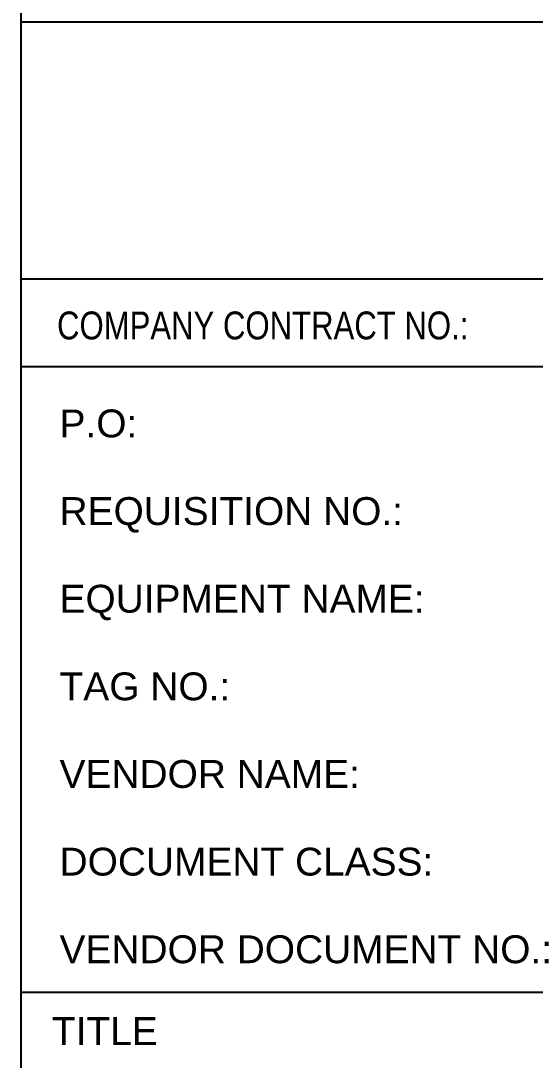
# Model space of a CAD drawing. Header units: millimetres. Extents: x -74 to 521, y -177 to 244.
# Drawn here: x 426.81 to 451.52, y -127.82 to -77.95 of the extents above; entities that cross this region are included whole.
import ezdxf

# ---------------------------------------------------------------- set-up
doc = ezdxf.new("R2010")
doc.units = ezdxf.units.MM
doc.styles.add('Arial', font='ARIAL.TTF', dxfattribs={"height": 0.2})

# ---------------------------------------------------------------- blocks, each defined once
blk = doc.blocks.new('Unknown-251777438-5458')
at = {"color": 7, "linetype": 'Continuous'}
for p, q in [((426.834, -161.504), (426.834, 28.708)), ((426.831, -77.989), (506.016, -77.989)), ((426.834, -77.989), (506.016, -77.989)), ((426.809, -90.324), (506.016, -90.324)), ((426.809, -94.529), (506.016, -94.529)), ((426.834, -124.56), (506.042, -124.56))]:
    blk.add_line(p, q, dxfattribs=at)
at = {"color": 7, "linetype": 'Continuous', "style": 'Arial', "width": 0.8}
blk.add_text('COMPANY CONTRACT NO.:', height=1.33711, dxfattribs=at).set_placement((428.552, -93.233))
at = {"color": 7, "linetype": 'Continuous', "style": 'Arial'}
for s, height, p in [('P.O:', 1.3371, (428.672, -97.935)), ('REQUISITION NO.:', 1.33711, (428.672, -102.14)), ('EQUIPMENT NAME:', 1.33711, (428.672, -106.346)), ('TAG NO.:', 1.3371, (428.672, -110.551)), ('VENDOR NAME:', 1.33711, (428.672, -114.756)), ('DOCUMENT CLASS:', 1.33711, (428.672, -118.962)), ('VENDOR DOCUMENT NO.:', 1.33711, (428.672, -123.167)), ('TITLE', 1.3371, (428.303, -127.092))]:
    blk.add_text(s, height=height, dxfattribs=at).set_placement(p)

msp = doc.modelspace()

# ---------------------------------------------------------------- block references
msp.add_blockref('Unknown-251777438-5458', (0, 0))

doc.saveas('drawing.dxf')
